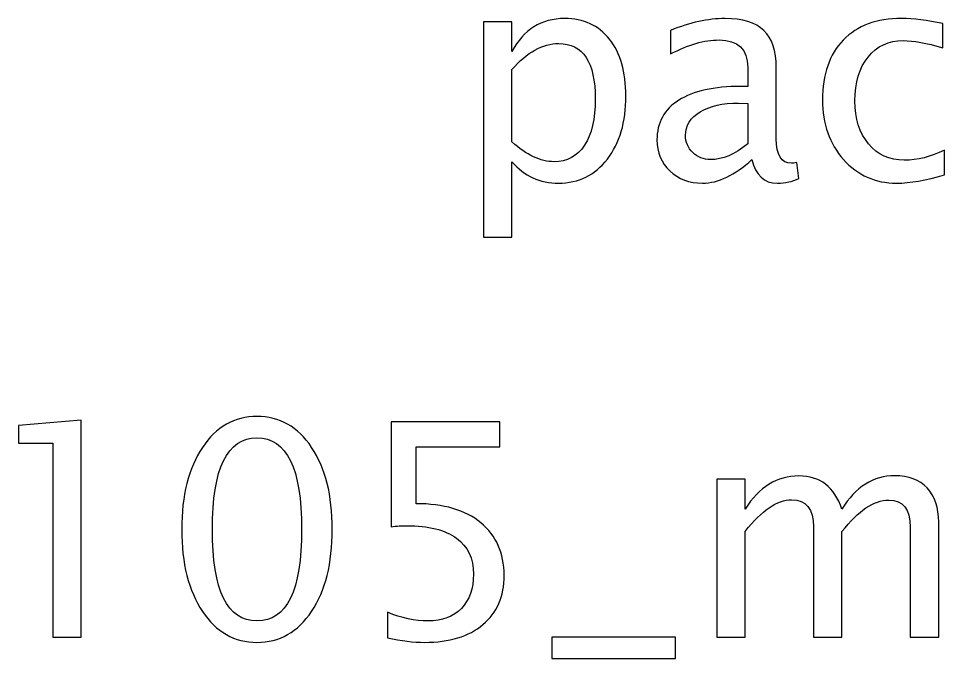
# Model space of a CAD drawing. Header units: centimetres. Extents: x -28.3 to 27.7, y -26.9 to 29.1.
# Drawn here: x -28.31 to -25.017, y 21.968 to 24.243 of the extents above; entities that cross this region are included whole.
import ezdxf

# ---------------------------------------------------------------- set-up
doc = ezdxf.new("R2010")
doc.units = ezdxf.units.CM
doc.header["$MEASUREMENT"] = 0
doc.layers.add('Layer 1', color=7, linetype='Continuous')

msp = doc.modelspace()

# ---------------------------------------------------------------- linework, layer by layer
at = {"layer": 'Layer 1'}
for points, knots in [([(-26.65719, 23.46618), (-26.65719, 23.46618), (-26.65719, 24.23135), (-26.65719, 24.23135), (-26.65719, 24.23135), (-26.65719, 24.23135), (-26.55559, 24.23135), (-26.55559, 24.23135), (-26.55559, 24.23135), (-26.55559, 24.23135), (-26.55559, 24.12535), (-26.55559, 24.12535), (-26.55559, 24.12535), (-26.51396, 24.20384), (-26.45135, 24.243), (-26.36791, 24.243), (-26.36791, 24.243), (-26.30036, 24.243), (-26.24726, 24.21848), (-26.20846, 24.16927), (-26.20846, 24.16927), (-26.16965, 24.12005), (-26.15025, 24.05285), (-26.15025, 23.96765), (-26.15025, 23.96765), (-26.15025, 23.87487), (-26.1723, 23.79991), (-26.21622, 23.74311), (-26.21622, 23.74311), (-26.26014, 23.68614), (-26.318, 23.65774), (-26.38961, 23.65774), (-26.38961, 23.65774), (-26.45611, 23.65774), (-26.51149, 23.68314), (-26.55559, 23.73412), (-26.55559, 23.73412), (-26.55559, 23.73412), (-26.55559, 23.46618), (-26.55559, 23.46618), (-26.55559, 23.46618), (-26.55559, 23.46618), (-26.65719, 23.46618), (-26.65719, 23.46618)], [0, 0, 0, 0, 0.0833333, 0.0833333, 0.0833333, 0.0833333, 0.1666667, 0.1666667, 0.1666667, 0.1666667, 0.25, 0.25, 0.25, 0.25, 0.3333333, 0.3333333, 0.3333333, 0.3333333, 0.4166667, 0.4166667, 0.4166667, 0.4166667, 0.5, 0.5, 0.5, 0.5, 0.5833333, 0.5833333, 0.5833333, 0.5833333, 0.6666667, 0.6666667, 0.6666667, 0.6666667, 0.75, 0.75, 0.75, 0.75, 0.8333333, 0.8333333, 0.8333333, 0.8333333, 1, 1, 1, 1]), ([(-25.70205, 23.74188), (-25.76308, 23.68579), (-25.82182, 23.65774), (-25.87826, 23.65774), (-25.87826, 23.65774), (-25.92465, 23.65774), (-25.96328, 23.6722), (-25.9938, 23.70131), (-25.9938, 23.70131), (-26.02449, 23.73041), (-26.03983, 23.7671), (-26.03983, 23.81137), (-26.03983, 23.81137), (-26.03983, 23.87258), (-26.01408, 23.91968), (-25.96258, 23.95248), (-25.96258, 23.95248), (-25.91107, 23.98529), (-25.83716, 24.0017), (-25.74086, 24.0017), (-25.74086, 24.0017), (-25.74086, 24.0017), (-25.71704, 24.0017), (-25.71704, 24.0017), (-25.71704, 24.0017), (-25.71704, 24.0017), (-25.71704, 24.06925), (-25.71704, 24.06925), (-25.71704, 24.06925), (-25.71704, 24.13434), (-25.75091, 24.1668), (-25.81882, 24.1668), (-25.81882, 24.1668), (-25.87138, 24.1668), (-25.92889, 24.15022), (-25.99115, 24.11706), (-25.99115, 24.11706), (-25.99115, 24.11706), (-25.99115, 24.20066), (-25.99115, 24.20066), (-25.99115, 24.20066), (-25.92271, 24.22889), (-25.85815, 24.243), (-25.79765, 24.243), (-25.79765, 24.243), (-25.73539, 24.243), (-25.68935, 24.22889), (-25.65989, 24.20049), (-25.65989, 24.20049), (-25.63026, 24.17209), (-25.61544, 24.12834), (-25.61544, 24.06925), (-25.61544, 24.06925), (-25.61544, 24.06925), (-25.61544, 23.81578), (-25.61544, 23.81578), (-25.61544, 23.81578), (-25.61544, 23.75775), (-25.59763, 23.72865), (-25.56182, 23.72865), (-25.56182, 23.72865), (-25.55741, 23.72865), (-25.55089, 23.72935), (-25.54224, 23.73076), (-25.54224, 23.73076), (-25.54224, 23.73076), (-25.53501, 23.67432), (-25.53501, 23.67432), (-25.53501, 23.67432), (-25.55812, 23.66321), (-25.58352, 23.65774), (-25.61139, 23.65774), (-25.61139, 23.65774), (-25.65883, 23.65774), (-25.689, 23.68579), (-25.70205, 23.74188)], [0, 0, 0, 0, 0.05, 0.05, 0.05, 0.05, 0.1, 0.1, 0.1, 0.1, 0.15, 0.15, 0.15, 0.15, 0.2, 0.2, 0.2, 0.2, 0.25, 0.25, 0.25, 0.25, 0.3, 0.3, 0.3, 0.3, 0.35, 0.35, 0.35, 0.35, 0.4, 0.4, 0.4, 0.4, 0.45, 0.45, 0.45, 0.45, 0.5, 0.5, 0.5, 0.5, 0.55, 0.55, 0.55, 0.55, 0.6, 0.6, 0.6, 0.6, 0.65, 0.65, 0.65, 0.65, 0.7, 0.7, 0.7, 0.7, 0.75, 0.75, 0.75, 0.75, 0.8, 0.8, 0.8, 0.8, 0.85, 0.85, 0.85, 0.85, 0.9, 0.9, 0.9, 0.9, 1, 1, 1, 1]), ([(-25.01731, 23.68737), (-25.08311, 23.66762), (-25.1399, 23.65774), (-25.18771, 23.65774), (-25.18771, 23.65774), (-25.26355, 23.65774), (-25.32635, 23.68579), (-25.37627, 23.7417), (-25.37627, 23.7417), (-25.42618, 23.79779), (-25.45123, 23.86852), (-25.45123, 23.95372), (-25.45123, 23.95372), (-25.45123, 24.04474), (-25.42654, 24.11582), (-25.37715, 24.16662), (-25.37715, 24.16662), (-25.32776, 24.2176), (-25.25879, 24.243), (-25.17024, 24.243), (-25.17024, 24.243), (-25.12668, 24.243), (-25.07764, 24.237), (-25.02366, 24.225), (-25.02366, 24.225), (-25.02366, 24.225), (-25.02366, 24.13928), (-25.02366, 24.13928), (-25.02366, 24.13928), (-25.08099, 24.15621), (-25.12773, 24.16468), (-25.16372, 24.16468), (-25.16372, 24.16468), (-25.21593, 24.16468), (-25.25773, 24.1451), (-25.28895, 24.10612), (-25.28895, 24.10612), (-25.32017, 24.06714), (-25.33587, 24.0151), (-25.33587, 23.95019), (-25.33587, 23.95019), (-25.33587, 23.88722), (-25.31964, 23.83642), (-25.28737, 23.79744), (-25.28737, 23.79744), (-25.25509, 23.75863), (-25.21293, 23.73923), (-25.16054, 23.73923), (-25.16054, 23.73923), (-25.11415, 23.73923), (-25.06653, 23.75123), (-25.01731, 23.77521), (-25.01731, 23.77521), (-25.01731, 23.77521), (-25.01731, 23.68737), (-25.01731, 23.68737)], [0, 0, 0, 0, 0.0666667, 0.0666667, 0.0666667, 0.0666667, 0.1333333, 0.1333333, 0.1333333, 0.1333333, 0.2, 0.2, 0.2, 0.2, 0.2666667, 0.2666667, 0.2666667, 0.2666667, 0.3333333, 0.3333333, 0.3333333, 0.3333333, 0.4, 0.4, 0.4, 0.4, 0.4666667, 0.4666667, 0.4666667, 0.4666667, 0.5333333, 0.5333333, 0.5333333, 0.5333333, 0.6, 0.6, 0.6, 0.6, 0.6666667, 0.6666667, 0.6666667, 0.6666667, 0.7333333, 0.7333333, 0.7333333, 0.7333333, 0.8, 0.8, 0.8, 0.8, 0.8666667, 0.8666667, 0.8666667, 0.8666667, 1, 1, 1, 1]), ([(-26.55559, 23.80414), (-26.5032, 23.7574), (-26.45329, 23.73394), (-26.40584, 23.73394), (-26.40584, 23.73394), (-26.35909, 23.73394), (-26.32293, 23.75352), (-26.29753, 23.7925), (-26.29753, 23.7925), (-26.27196, 23.83148), (-26.25926, 23.88634), (-26.25926, 23.95725), (-26.25926, 23.95725), (-26.25926, 24.08848), (-26.30265, 24.1541), (-26.38943, 24.1541), (-26.38943, 24.1541), (-26.44623, 24.1541), (-26.50162, 24.12341), (-26.55559, 24.06185), (-26.55559, 24.06185), (-26.55559, 24.06185), (-26.55559, 23.80414), (-26.55559, 23.80414)], [0, 0, 0, 0, 0.1428571, 0.1428571, 0.1428571, 0.1428571, 0.2857143, 0.2857143, 0.2857143, 0.2857143, 0.4285714, 0.4285714, 0.4285714, 0.4285714, 0.5714286, 0.5714286, 0.5714286, 0.5714286, 0.7142857, 0.7142857, 0.7142857, 0.7142857, 1, 1, 1, 1]), ([(-25.71704, 23.79726), (-25.71704, 23.79726), (-25.71704, 23.94137), (-25.71704, 23.94137), (-25.71704, 23.94137), (-25.71704, 23.94137), (-25.74967, 23.94243), (-25.74967, 23.94243), (-25.74967, 23.94243), (-25.80612, 23.94243), (-25.85163, 23.93202), (-25.88638, 23.91121), (-25.88638, 23.91121), (-25.92095, 23.89022), (-25.93823, 23.86253), (-25.93823, 23.82795), (-25.93823, 23.82795), (-25.93823, 23.80379), (-25.92959, 23.78333), (-25.91248, 23.76657), (-25.91248, 23.76657), (-25.8952, 23.74981), (-25.8742, 23.74135), (-25.84933, 23.74135), (-25.84933, 23.74135), (-25.807, 23.74135), (-25.7629, 23.76005), (-25.71704, 23.79726)], [0, 0, 0, 0, 0.125, 0.125, 0.125, 0.125, 0.25, 0.25, 0.25, 0.25, 0.375, 0.375, 0.375, 0.375, 0.5, 0.5, 0.5, 0.5, 0.625, 0.625, 0.625, 0.625, 0.75, 0.75, 0.75, 0.75, 1, 1, 1, 1]), ([(-27.46217, 22.02508), (-27.54242, 22.02508), (-27.60716, 22.06195), (-27.65619, 22.1355), (-27.65619, 22.1355), (-27.70541, 22.20905), (-27.72993, 22.30607), (-27.72993, 22.42672), (-27.72993, 22.42672), (-27.72993, 22.54737), (-27.70541, 22.64438), (-27.65619, 22.71793), (-27.65619, 22.71793), (-27.60716, 22.79149), (-27.54242, 22.82835), (-27.46217, 22.82835), (-27.46217, 22.82835), (-27.38156, 22.82835), (-27.31682, 22.79166), (-27.26779, 22.71829), (-27.26779, 22.71829), (-27.21893, 22.64491), (-27.19441, 22.54772), (-27.19441, 22.42672), (-27.19441, 22.42672), (-27.19441, 22.30607), (-27.21893, 22.20905), (-27.26779, 22.1355), (-27.26779, 22.1355), (-27.31682, 22.06195), (-27.38156, 22.02508), (-27.46217, 22.02508)], [0, 0, 0, 0, 0.1111111, 0.1111111, 0.1111111, 0.1111111, 0.2222222, 0.2222222, 0.2222222, 0.2222222, 0.3333333, 0.3333333, 0.3333333, 0.3333333, 0.4444444, 0.4444444, 0.4444444, 0.4444444, 0.5555556, 0.5555556, 0.5555556, 0.5555556, 0.6666667, 0.6666667, 0.6666667, 0.6666667, 0.7777778, 0.7777778, 0.7777778, 0.7777778, 1, 1, 1, 1]), ([(-28.18854, 22.04413), (-28.18854, 22.04413), (-28.18854, 22.7331), (-28.18854, 22.7331), (-28.18854, 22.7331), (-28.18854, 22.7331), (-28.31025, 22.7331), (-28.31025, 22.7331), (-28.31025, 22.7331), (-28.31025, 22.7331), (-28.31025, 22.7966), (-28.31025, 22.7966), (-28.31025, 22.7966), (-28.31025, 22.7966), (-28.08694, 22.81565), (-28.08694, 22.81565), (-28.08694, 22.81565), (-28.08694, 22.81565), (-28.08694, 22.04413), (-28.08694, 22.04413), (-28.08694, 22.04413), (-28.08694, 22.04413), (-28.18854, 22.04413), (-28.18854, 22.04413)], [0, 0, 0, 0, 0.1428571, 0.1428571, 0.1428571, 0.1428571, 0.2857143, 0.2857143, 0.2857143, 0.2857143, 0.4285714, 0.4285714, 0.4285714, 0.4285714, 0.5714286, 0.5714286, 0.5714286, 0.5714286, 0.7142857, 0.7142857, 0.7142857, 0.7142857, 1, 1, 1, 1]), ([(-26.99826, 22.04096), (-26.99826, 22.04096), (-26.99826, 22.13197), (-26.99826, 22.13197), (-26.99826, 22.13197), (-26.94764, 22.11151), (-26.89966, 22.10128), (-26.8538, 22.10128), (-26.8538, 22.10128), (-26.80371, 22.10128), (-26.7642, 22.1161), (-26.73545, 22.14573), (-26.73545, 22.14573), (-26.70669, 22.17536), (-26.69241, 22.21611), (-26.69241, 22.26797), (-26.69241, 22.26797), (-26.69241, 22.32371), (-26.71269, 22.36639), (-26.75326, 22.39585), (-26.75326, 22.39585), (-26.79383, 22.42531), (-26.85257, 22.43995), (-26.9293, 22.43995), (-26.9293, 22.43995), (-26.94711, 22.43995), (-26.96598, 22.43871), (-26.98556, 22.43624), (-26.98556, 22.43624), (-26.98556, 22.43624), (-26.98556, 22.8093), (-26.98556, 22.8093), (-26.98556, 22.8093), (-26.98556, 22.8093), (-26.59822, 22.8093), (-26.59822, 22.8093), (-26.59822, 22.8093), (-26.59822, 22.8093), (-26.59822, 22.7204), (-26.59822, 22.7204), (-26.59822, 22.7204), (-26.59822, 22.7204), (-26.89666, 22.7204), (-26.89666, 22.7204), (-26.89666, 22.7204), (-26.89666, 22.7204), (-26.89666, 22.51826), (-26.89666, 22.51826), (-26.89666, 22.51826), (-26.79824, 22.51826), (-26.72151, 22.49568), (-26.6663, 22.45053), (-26.6663, 22.45053), (-26.61109, 22.40555), (-26.5834, 22.34311), (-26.5834, 22.2632), (-26.5834, 22.2632), (-26.5834, 22.18877), (-26.60845, 22.13056), (-26.65854, 22.0884), (-26.65854, 22.0884), (-26.70863, 22.04625), (-26.77778, 22.02508), (-26.86597, 22.02508), (-26.86597, 22.02508), (-26.90531, 22.02508), (-26.9494, 22.03037), (-26.99826, 22.04096)], [0, 0, 0, 0, 0.0555556, 0.0555556, 0.0555556, 0.0555556, 0.1111111, 0.1111111, 0.1111111, 0.1111111, 0.1666667, 0.1666667, 0.1666667, 0.1666667, 0.2222222, 0.2222222, 0.2222222, 0.2222222, 0.2777778, 0.2777778, 0.2777778, 0.2777778, 0.3333333, 0.3333333, 0.3333333, 0.3333333, 0.3888889, 0.3888889, 0.3888889, 0.3888889, 0.4444444, 0.4444444, 0.4444444, 0.4444444, 0.5, 0.5, 0.5, 0.5, 0.5555556, 0.5555556, 0.5555556, 0.5555556, 0.6111111, 0.6111111, 0.6111111, 0.6111111, 0.6666667, 0.6666667, 0.6666667, 0.6666667, 0.7222222, 0.7222222, 0.7222222, 0.7222222, 0.7777778, 0.7777778, 0.7777778, 0.7777778, 0.8333333, 0.8333333, 0.8333333, 0.8333333, 0.8888889, 0.8888889, 0.8888889, 0.8888889, 1, 1, 1, 1]), ([(-27.46234, 22.10128), (-27.35633, 22.10128), (-27.30342, 22.20976), (-27.30342, 22.42672), (-27.30342, 22.42672), (-27.30342, 22.64367), (-27.35633, 22.75215), (-27.46234, 22.75215), (-27.46234, 22.75215), (-27.568, 22.75215), (-27.62092, 22.64367), (-27.62092, 22.42672), (-27.62092, 22.42672), (-27.62092, 22.20976), (-27.568, 22.10128), (-27.46234, 22.10128)], [0, 0, 0, 0, 0.2, 0.2, 0.2, 0.2, 0.4, 0.4, 0.4, 0.4, 0.6, 0.6, 0.6, 0.6, 1, 1, 1, 1]), ([(-25.8274, 22.04413), (-25.8274, 22.04413), (-25.8274, 22.60504), (-25.8274, 22.60504), (-25.8274, 22.60504), (-25.8274, 22.60504), (-25.7258, 22.60504), (-25.7258, 22.60504), (-25.7258, 22.60504), (-25.7258, 22.60504), (-25.7258, 22.49904), (-25.7258, 22.49904), (-25.7258, 22.49904), (-25.67624, 22.57753), (-25.61274, 22.61669), (-25.53495, 22.61669), (-25.53495, 22.61669), (-25.45998, 22.61669), (-25.40901, 22.57753), (-25.38184, 22.49904), (-25.38184, 22.49904), (-25.33369, 22.57823), (-25.2709, 22.61774), (-25.19381, 22.61774), (-25.19381, 22.61774), (-25.1446, 22.61774), (-25.10632, 22.60328), (-25.07898, 22.57418), (-25.07898, 22.57418), (-25.05164, 22.54507), (-25.03789, 22.50433), (-25.03789, 22.45194), (-25.03789, 22.45194), (-25.03789, 22.45194), (-25.03789, 22.04413), (-25.03789, 22.04413), (-25.03789, 22.04413), (-25.03789, 22.04413), (-25.13949, 22.04413), (-25.13949, 22.04413), (-25.13949, 22.04413), (-25.13949, 22.04413), (-25.13949, 22.43518), (-25.13949, 22.43518), (-25.13949, 22.43518), (-25.13949, 22.49904), (-25.16489, 22.53096), (-25.21569, 22.53096), (-25.21569, 22.53096), (-25.26843, 22.53096), (-25.32381, 22.49374), (-25.38184, 22.41913), (-25.38184, 22.41913), (-25.38184, 22.41913), (-25.38184, 22.04413), (-25.38184, 22.04413), (-25.38184, 22.04413), (-25.38184, 22.04413), (-25.48344, 22.04413), (-25.48344, 22.04413), (-25.48344, 22.04413), (-25.48344, 22.04413), (-25.48344, 22.43554), (-25.48344, 22.43554), (-25.48344, 22.43554), (-25.48344, 22.49992), (-25.5092, 22.53202), (-25.56088, 22.53202), (-25.56088, 22.53202), (-25.61221, 22.53202), (-25.66724, 22.49463), (-25.7258, 22.41966), (-25.7258, 22.41966), (-25.7258, 22.41966), (-25.7258, 22.04413), (-25.7258, 22.04413), (-25.7258, 22.04413), (-25.7258, 22.04413), (-25.8274, 22.04413), (-25.8274, 22.04413)], [0, 0, 0, 0, 0.047619, 0.047619, 0.047619, 0.047619, 0.0952381, 0.0952381, 0.0952381, 0.0952381, 0.1428571, 0.1428571, 0.1428571, 0.1428571, 0.1904762, 0.1904762, 0.1904762, 0.1904762, 0.2380952, 0.2380952, 0.2380952, 0.2380952, 0.2857143, 0.2857143, 0.2857143, 0.2857143, 0.3333333, 0.3333333, 0.3333333, 0.3333333, 0.3809524, 0.3809524, 0.3809524, 0.3809524, 0.4285714, 0.4285714, 0.4285714, 0.4285714, 0.4761905, 0.4761905, 0.4761905, 0.4761905, 0.5238095, 0.5238095, 0.5238095, 0.5238095, 0.5714286, 0.5714286, 0.5714286, 0.5714286, 0.6190476, 0.6190476, 0.6190476, 0.6190476, 0.6666667, 0.6666667, 0.6666667, 0.6666667, 0.7142857, 0.7142857, 0.7142857, 0.7142857, 0.7619048, 0.7619048, 0.7619048, 0.7619048, 0.8095238, 0.8095238, 0.8095238, 0.8095238, 0.8571429, 0.8571429, 0.8571429, 0.8571429, 0.9047619, 0.9047619, 0.9047619, 0.9047619, 1, 1, 1, 1]), ([(-26.41371, 21.96793), (-26.41371, 21.96793), (-26.41371, 22.04413), (-26.41371, 22.04413), (-26.41371, 22.04413), (-26.41371, 22.04413), (-25.97344, 22.04413), (-25.97344, 22.04413), (-25.97344, 22.04413), (-25.97344, 22.04413), (-25.97344, 21.96793), (-25.97344, 21.96793), (-25.97344, 21.96793), (-25.97344, 21.96793), (-26.41371, 21.96793), (-26.41371, 21.96793)], [0, 0, 0, 0, 0.2, 0.2, 0.2, 0.2, 0.4, 0.4, 0.4, 0.4, 0.6, 0.6, 0.6, 0.6, 1, 1, 1, 1])]:
    msp.add_open_spline(points, degree=3, knots=knots, dxfattribs=at)

doc.saveas('drawing.dxf')
